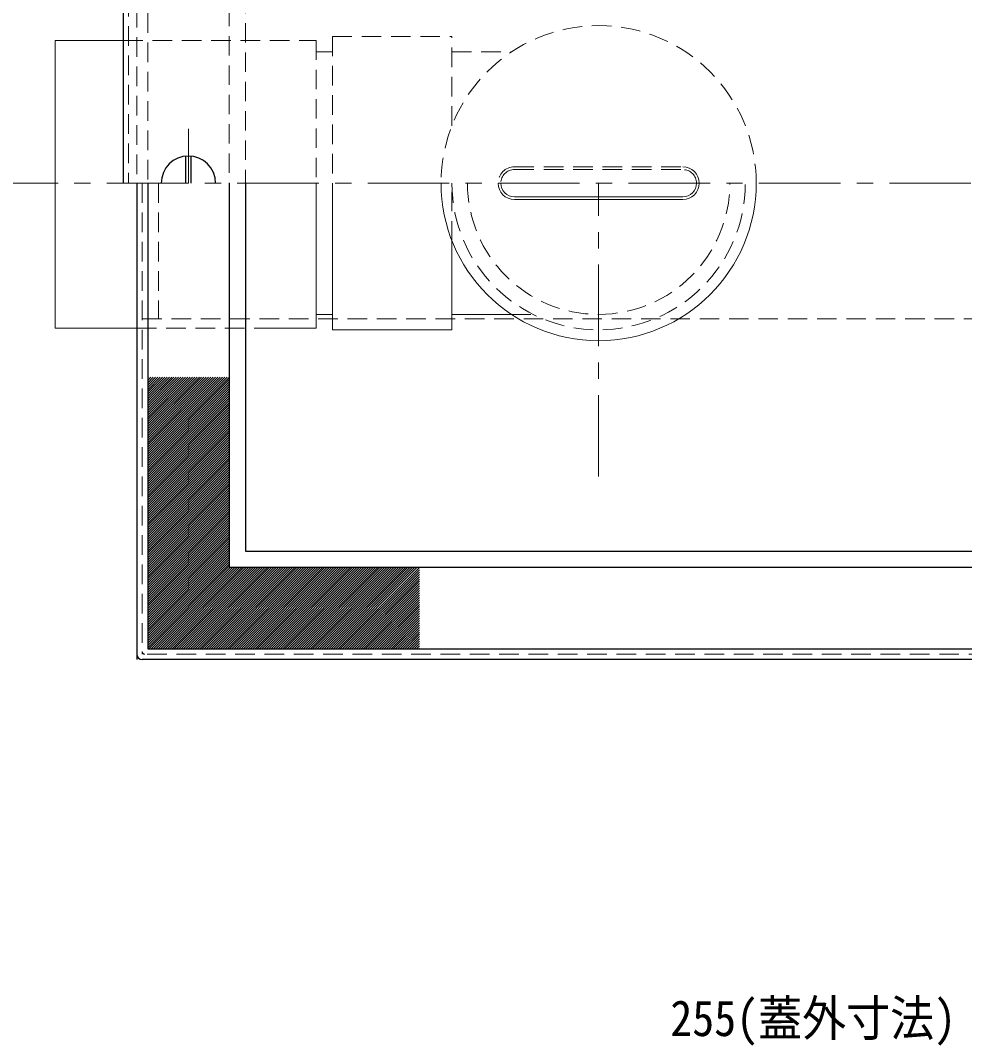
# Model space of a CAD drawing. Units: millimetres, scale not verified. Extents: x -637 to 578, y -407 to 436.
# Drawn here: x -401.3 to -227.5, y 153.4 to 340.6 of the extents above; entities that cross this region are included whole.
import ezdxf
from ezdxf.enums import TextEntityAlignment as Align

# ---------------------------------------------------------------- set-up
doc = ezdxf.new("R2010")
doc.units = ezdxf.units.MM
doc.header["$LTSCALE"] = 3
doc.linetypes.add('CHAIN1', pattern=[8, 5, -1, 1, -1])
doc.linetypes.add('DASHED1', pattern=[1.8, 1.2, -0.6])
doc.layers.add('0-0', color=4, linetype='Continuous', lineweight=9)
doc.styles.add('ＭＳ ゴシック', font='')
doc.styles.get('ＭＳ ゴシック').set_extended_font_data('MS Gothic')

msp = doc.modelspace()

# ---------------------------------------------------------------- linework, layer by layer
at = {"layer": '0-0', "color": 5, "lineweight": 25}
for p, q in [((-382.34, 399.354), (-382.34, 310.574)), ((-370.84, 310.574), (-370.84, 315.549)), ((-369.84, 310.574), (-369.84, 315.549)), ((-379.84, 310.574), (-379.84, 222.854)), ((-130.84, 222.854), (-378.84, 222.854))]:
    msp.add_line(p, q, dxfattribs=at)
at = {"layer": '0-0', "color": 7, "linetype": 'DASHED1', "lineweight": 18}
for p, q in [((-381.34, 398.854), (-381.34, 310.574)), ((-378.84, 310.574), (-378.84, 223.854)), ((-131.34, 223.854), (-378.34, 223.854))]:
    msp.add_line(p, q, dxfattribs=at)
at = {"layer": '0-0', "linetype": 'DASHED1'}
for p, q in [((-379.84, 396.854), (-379.84, 310.574)), ((-377.84, 395.854), (-377.84, 310.574)), ((-359.84, 377.854), (-359.84, 310.574)), ((-382.34, 336.854), (-346.84, 336.854)), ((-346.84, 336.854), (-346.84, 310.574)), ((-343.84, 337.574), (-343.84, 310.574)), ((-343.84, 337.574), (-321.84, 337.574)), ((-321.84, 321.157), (-321.84, 337.574)), ((-346.84, 334.724), (-343.84, 334.724)), ((-321.84, 334.724), (-310.896, 334.724)), ((-310.34, 313.574), (-279.34, 313.574)), ((-310.34, 313.074), (-279.34, 313.074)), ((-375.84, 310.574), (-375.84, 285.574)), ((-321.84, 299.991), (-321.84, 310.574)), ((-310.896, 286.424), (-306.914, 286.424)), ((-378.84, 285.574), (-130.84, 285.574)), ((-379.84, 283.854), (-356.84, 283.854))]:
    msp.add_line(p, q, dxfattribs=at)
at = {"layer": '0-0'}
for p, q in [((-394.84, 336.854), (-394.84, 283.854)), ((-394.84, 336.854), (-382.34, 336.854)), ((-346.84, 310.574), (-346.84, 283.854)), ((-343.84, 283.574), (-343.84, 310.574)), ((-310.34, 308.074), (-279.34, 308.074)), ((-346.84, 286.424), (-343.84, 286.424)), ((-321.84, 286.424), (-310.896, 286.424)), ((-394.84, 283.854), (-379.84, 283.854)), ((-356.84, 283.854), (-346.84, 283.854)), ((-377.84, 260.253), (-363.239, 274.854)), ((-377.84, 260.677), (-363.663, 274.854)), ((-377.84, 261.101), (-364.087, 274.854)), ((-377.84, 261.526), (-364.512, 274.854)), ((-377.84, 261.95), (-364.936, 274.854)), ((-377.84, 262.374), (-365.36, 274.854)), ((-377.84, 262.798), (-365.784, 274.854)), ((-377.84, 263.223), (-366.209, 274.854)), ((-377.84, 263.647), (-366.633, 274.854)), ((-377.84, 264.071), (-367.057, 274.854)), ((-377.84, 264.495), (-367.481, 274.854)), ((-377.84, 264.92), (-367.906, 274.854)), ((-377.84, 265.344), (-368.33, 274.854)), ((-377.84, 265.768), (-368.754, 274.854)), ((-377.84, 266.192), (-369.179, 274.854)), ((-377.84, 266.617), (-369.603, 274.854)), ((-377.84, 267.041), (-370.027, 274.854)), ((-377.84, 267.465), (-370.451, 274.854)), ((-377.84, 267.89), (-370.876, 274.854)), ((-377.84, 268.314), (-371.3, 274.854)), ((-377.84, 268.738), (-371.724, 274.854)), ((-377.84, 269.162), (-372.148, 274.854)), ((-377.84, 269.587), (-372.573, 274.854)), ((-377.84, 270.011), (-372.997, 274.854)), ((-377.84, 270.435), (-373.421, 274.854)), ((-377.84, 270.859), (-373.845, 274.854)), ((-377.84, 271.284), (-374.27, 274.854)), ((-377.84, 271.708), (-374.694, 274.854)), ((-377.84, 272.132), (-375.118, 274.854)), ((-377.84, 272.556), (-375.542, 274.854)), ((-377.84, 272.981), (-375.967, 274.854)), ((-377.84, 273.405), (-376.391, 274.854)), ((-377.84, 273.829), (-376.815, 274.854)), ((-377.84, 274.253), (-377.24, 274.854)), ((-377.84, 274.678), (-377.664, 274.854)), ((-377.84, 259.829), (-362.84, 274.829)), ((-377.84, 259.404), (-362.84, 274.404)), ((-377.84, 258.98), (-362.84, 273.98)), ((-377.84, 258.556), (-362.84, 273.556)), ((-377.84, 258.131), (-362.84, 273.131)), ((-377.84, 257.707), (-362.84, 272.707)), ((-377.84, 257.283), (-362.84, 272.283)), ((-377.84, 256.859), (-362.84, 271.859)), ((-377.84, 256.434), (-362.84, 271.434)), ((-377.84, 256.01), (-362.84, 271.01)), ((-377.84, 255.586), (-362.84, 270.586)), ((-377.84, 255.162), (-362.84, 270.162)), ((-377.84, 254.737), (-362.84, 269.737)), ((-377.84, 254.313), (-362.84, 269.313)), ((-377.84, 253.889), (-362.84, 268.889)), ((-377.84, 253.465), (-362.84, 268.465)), ((-377.84, 253.04), (-362.84, 268.04)), ((-377.84, 252.616), (-362.84, 267.616)), ((-377.84, 252.192), (-362.84, 267.192)), ((-377.84, 251.767), (-362.84, 266.767)), ((-377.84, 251.343), (-362.84, 266.343)), ((-377.84, 250.919), (-362.84, 265.919)), ((-377.84, 250.495), (-362.84, 265.495)), ((-377.84, 250.07), (-362.84, 265.07)), ((-377.84, 249.646), (-362.84, 264.646)), ((-377.84, 249.222), (-362.84, 264.222)), ((-377.84, 248.798), (-362.84, 263.798)), ((-377.84, 248.373), (-362.84, 263.373)), ((-377.84, 247.949), (-362.84, 262.949)), ((-377.84, 247.525), (-362.84, 262.525)), ((-377.84, 247.101), (-362.84, 262.101)), ((-377.84, 246.676), (-362.84, 261.676)), ((-377.84, 246.252), (-362.84, 261.252)), ((-377.84, 245.828), (-362.84, 260.828)), ((-377.84, 245.404), (-362.84, 260.404)), ((-377.84, 244.979), (-362.84, 259.979)), ((-377.84, 244.555), (-362.84, 259.555)), ((-377.84, 244.131), (-362.84, 259.131)), ((-377.84, 243.706), (-362.84, 258.706)), ((-377.84, 243.282), (-362.84, 258.282)), ((-377.84, 242.858), (-362.84, 257.858)), ((-377.84, 242.434), (-362.84, 257.434)), ((-377.84, 242.009), (-362.84, 257.009)), ((-377.84, 241.585), (-362.84, 256.585)), ((-377.84, 241.161), (-362.84, 256.161)), ((-377.84, 240.737), (-362.84, 255.737)), ((-377.84, 240.312), (-362.84, 255.312)), ((-377.84, 239.888), (-362.84, 254.888)), ((-377.84, 239.464), (-362.84, 254.464)), ((-377.84, 239.04), (-362.84, 254.04)), ((-377.84, 238.615), (-362.84, 253.615)), ((-377.84, 238.191), (-362.84, 253.191)), ((-377.84, 237.767), (-362.84, 252.767)), ((-377.84, 237.343), (-362.84, 252.343)), ((-377.84, 236.918), (-362.84, 251.918)), ((-377.84, 236.494), (-362.84, 251.494)), ((-377.84, 236.07), (-362.84, 251.07)), ((-377.84, 235.645), (-362.84, 250.645)), ((-377.84, 235.221), (-362.84, 250.221)), ((-377.84, 234.797), (-362.84, 249.797)), ((-377.84, 234.373), (-362.84, 249.373)), ((-377.84, 233.948), (-362.84, 248.948)), ((-377.84, 233.524), (-362.84, 248.524)), ((-377.84, 233.1), (-362.84, 248.1)), ((-377.84, 232.676), (-362.84, 247.676)), ((-377.84, 232.251), (-362.84, 247.251)), ((-377.84, 231.827), (-362.84, 246.827)), ((-377.84, 231.403), (-362.84, 246.403)), ((-377.84, 230.979), (-362.84, 245.979)), ((-377.84, 230.554), (-362.84, 245.554)), ((-377.84, 230.13), (-362.84, 245.13)), ((-377.84, 229.706), (-362.84, 244.706)), ((-377.84, 229.282), (-362.84, 244.282)), ((-377.84, 228.857), (-362.84, 243.857)), ((-377.84, 228.433), (-362.84, 243.433)), ((-377.84, 228.009), (-362.84, 243.009)), ((-377.84, 227.584), (-362.84, 242.584)), ((-377.84, 227.16), (-362.84, 242.16)), ((-377.84, 226.736), (-362.84, 241.736)), ((-377.84, 226.312), (-362.84, 241.312)), ((-377.84, 225.887), (-362.84, 240.887)), ((-377.84, 225.463), (-362.84, 240.463)), ((-377.84, 225.039), (-362.84, 240.039)), ((-377.601, 224.854), (-362.601, 239.854)), ((-377.176, 224.854), (-362.176, 239.854)), ((-376.752, 224.854), (-361.752, 239.854)), ((-376.328, 224.854), (-361.328, 239.854)), ((-375.904, 224.854), (-360.904, 239.854)), ((-375.479, 224.854), (-360.479, 239.854)), ((-375.055, 224.854), (-360.055, 239.854)), ((-374.631, 224.854), (-359.631, 239.854)), ((-374.207, 224.854), (-359.207, 239.854)), ((-373.782, 224.854), (-358.782, 239.854)), ((-373.358, 224.854), (-358.358, 239.854)), ((-372.934, 224.854), (-357.934, 239.854)), ((-372.509, 224.854), (-357.509, 239.854)), ((-372.085, 224.854), (-357.085, 239.854)), ((-371.661, 224.854), (-356.661, 239.854)), ((-371.237, 224.854), (-356.237, 239.854)), ((-370.812, 224.854), (-355.812, 239.854)), ((-370.388, 224.854), (-355.388, 239.854)), ((-369.964, 224.854), (-354.964, 239.854)), ((-369.54, 224.854), (-354.54, 239.854)), ((-369.115, 224.854), (-354.115, 239.854)), ((-368.691, 224.854), (-353.691, 239.854)), ((-368.267, 224.854), (-353.267, 239.854)), ((-367.843, 224.854), (-352.843, 239.854)), ((-367.418, 224.854), (-352.418, 239.854)), ((-366.994, 224.854), (-351.994, 239.854)), ((-366.57, 224.854), (-351.57, 239.854)), ((-366.145, 224.854), (-351.145, 239.854)), ((-365.721, 224.854), (-350.721, 239.854)), ((-365.297, 224.854), (-350.297, 239.854)), ((-364.873, 224.854), (-349.873, 239.854)), ((-364.448, 224.854), (-349.448, 239.854)), ((-364.024, 224.854), (-349.024, 239.854)), ((-363.6, 224.854), (-348.6, 239.854)), ((-363.176, 224.854), (-348.176, 239.854)), ((-362.751, 224.854), (-347.751, 239.854)), ((-362.327, 224.854), (-347.327, 239.854)), ((-361.903, 224.854), (-346.903, 239.854)), ((-361.479, 224.854), (-346.479, 239.854)), ((-361.054, 224.854), (-346.054, 239.854)), ((-360.63, 224.854), (-345.63, 239.854)), ((-360.206, 224.854), (-345.206, 239.854)), ((-359.782, 224.854), (-344.782, 239.854)), ((-359.357, 224.854), (-344.357, 239.854)), ((-358.933, 224.854), (-343.933, 239.854)), ((-358.509, 224.854), (-343.509, 239.854)), ((-358.084, 224.854), (-343.084, 239.854)), ((-357.66, 224.854), (-342.66, 239.854)), ((-357.236, 224.854), (-342.236, 239.854)), ((-356.812, 224.854), (-341.812, 239.854)), ((-356.387, 224.854), (-341.387, 239.854)), ((-355.963, 224.854), (-340.963, 239.854)), ((-355.539, 224.854), (-340.539, 239.854)), ((-355.115, 224.854), (-340.115, 239.854)), ((-354.69, 224.854), (-339.69, 239.854)), ((-354.266, 224.854), (-339.266, 239.854)), ((-353.842, 224.854), (-338.842, 239.854)), ((-353.418, 224.854), (-338.418, 239.854)), ((-352.993, 224.854), (-337.993, 239.854)), ((-352.569, 224.854), (-337.569, 239.854)), ((-352.145, 224.854), (-337.145, 239.854)), ((-351.721, 224.854), (-336.721, 239.854)), ((-351.296, 224.854), (-336.296, 239.854)), ((-350.872, 224.854), (-335.872, 239.854)), ((-350.448, 224.854), (-335.448, 239.854)), ((-350.023, 224.854), (-335.023, 239.854)), ((-349.599, 224.854), (-334.599, 239.854)), ((-349.175, 224.854), (-334.175, 239.854)), ((-348.751, 224.854), (-333.751, 239.854)), ((-348.326, 224.854), (-333.326, 239.854)), ((-347.902, 224.854), (-332.902, 239.854)), ((-347.478, 224.854), (-332.478, 239.854)), ((-347.054, 224.854), (-332.054, 239.854)), ((-346.629, 224.854), (-331.629, 239.854)), ((-346.205, 224.854), (-331.205, 239.854)), ((-345.781, 224.854), (-330.781, 239.854)), ((-345.357, 224.854), (-330.357, 239.854)), ((-344.932, 224.854), (-329.932, 239.854)), ((-344.508, 224.854), (-329.508, 239.854)), ((-344.084, 224.854), (-329.084, 239.854)), ((-343.659, 224.854), (-328.659, 239.854)), ((-343.235, 224.854), (-328.235, 239.854)), ((-342.811, 224.854), (-327.84, 239.825)), ((-342.387, 224.854), (-327.84, 239.401)), ((-341.962, 224.854), (-327.84, 238.976)), ((-341.538, 224.854), (-327.84, 238.552)), ((-341.114, 224.854), (-327.84, 238.128)), ((-340.69, 224.854), (-327.84, 237.704)), ((-340.265, 224.854), (-327.84, 237.279)), ((-339.841, 224.854), (-327.84, 236.855)), ((-339.417, 224.854), (-327.84, 236.431)), ((-338.993, 224.854), (-327.84, 236.007)), ((-338.568, 224.854), (-327.84, 235.582)), ((-338.144, 224.854), (-327.84, 235.158)), ((-337.72, 224.854), (-327.84, 234.734)), ((-337.296, 224.854), (-327.84, 234.31)), ((-336.871, 224.854), (-327.84, 233.885)), ((-336.447, 224.854), (-327.84, 233.461)), ((-336.023, 224.854), (-327.84, 233.037)), ((-335.598, 224.854), (-327.84, 232.612)), ((-335.174, 224.854), (-327.84, 232.188)), ((-334.75, 224.854), (-327.84, 231.764)), ((-334.326, 224.854), (-327.84, 231.34)), ((-333.901, 224.854), (-327.84, 230.915)), ((-333.477, 224.854), (-327.84, 230.491)), ((-333.053, 224.854), (-327.84, 230.067)), ((-332.629, 224.854), (-327.84, 229.643)), ((-332.204, 224.854), (-327.84, 229.218)), ((-331.78, 224.854), (-327.84, 228.794)), ((-331.356, 224.854), (-327.84, 228.37)), ((-330.932, 224.854), (-327.84, 227.946)), ((-330.507, 224.854), (-327.84, 227.521)), ((-330.083, 224.854), (-327.84, 227.097)), ((-329.659, 224.854), (-327.84, 226.673)), ((-329.235, 224.854), (-327.84, 226.248)), ((-328.81, 224.854), (-327.84, 225.824)), ((-328.386, 224.854), (-327.84, 225.4)), ((-327.962, 224.854), (-327.84, 224.976))]:
    msp.add_line(p, q, dxfattribs=at)
at = {"layer": '0-0', "linetype": 'CHAIN1'}
for p, q in [((-370.34, 310.574), (-370.34, 320.574)), ((-457.34, 310.574), (-2.34, 310.574)), ((-294.84, 256.574), (-294.84, 310.574))]:
    msp.add_line(p, q, dxfattribs=at)
at = {"layer": '0-0', "color": 7, "lineweight": 18}
msp.add_line((-310.34, 307.574), (-279.34, 307.574), dxfattribs=at)
at = {"layer": '0-0', "linetype": 'DASHED1'}
msp.add_lwpolyline([(-146.84, 380.854), (-362.84, 380.854), (-362.84, 310.574)], dxfattribs=at)
at = {"layer": '0-0', "color": 5, "lineweight": 25}
for points in [[(-377.84, 310.574), (-377.84, 224.854), (-131.84, 224.854)], [(-362.84, 310.574), (-362.84, 239.854), (-146.84, 239.854)], [(-359.84, 310.574), (-359.84, 242.854), (-149.84, 242.854)]]:
    msp.add_lwpolyline(points, dxfattribs=at)
at = {"layer": '0-0'}
msp.add_lwpolyline([(-343.84, 283.574), (-321.84, 283.574), (-321.84, 299.991)], dxfattribs=at)
at = {"layer": '0-0', "linetype": 'DASHED1'}
for centre, radius, start, end in [((-294.84, 310.574), 29, 0, 180), ((-310.34, 310.574), 3, 90, 180), ((-310.34, 310.574), 2.5, 90, 180), ((-279.34, 310.574), 2.5, 360, 90), ((-294.84, 310.574), 27, 180, 0), ((-294.84, 310.574), 24.15, 180, 0)]:
    msp.add_arc(centre, radius, start, end, dxfattribs=at)
at = {"layer": '0-0', "color": 5, "lineweight": 25}
for centre, radius, start, end in [((-370.34, 310.574), 5, 0, 180), ((-378.84, 223.854), 1, 180, 270)]:
    msp.add_arc(centre, radius, start, end, dxfattribs=at)
at = {"layer": '0-0', "color": 7, "lineweight": 18}
for centre, radius, start, end in [((-279.34, 310.574), 3, 360, 90), ((-294.84, 310.574), 29, 180, 0), ((-310.34, 310.574), 3, 180, 270), ((-279.34, 310.574), 3, 270, 0)]:
    msp.add_arc(centre, radius, start, end, dxfattribs=at)
at = {"layer": '0-0'}
for centre, start, end in [((-310.34, 310.574), 180, 270), ((-279.34, 310.574), 270, 0)]:
    msp.add_arc(centre, 2.5, start, end, dxfattribs=at)
at = {"layer": '0-0', "color": 7, "linetype": 'DASHED1', "lineweight": 18}
msp.add_arc((-378.34, 224.354), 0.5, 180, 270, dxfattribs=at)

# ---------------------------------------------------------------- texts
at = {"layer": '0-0', "color": 7, "style": 'ＭＳ ゴシック', "width": 0.9}
msp.add_text('255(蓋外寸法)', height=6.598, dxfattribs=at).set_placement((-281.653, 151.574), align=Align.BOTTOM_LEFT)

doc.saveas('drawing.dxf')
